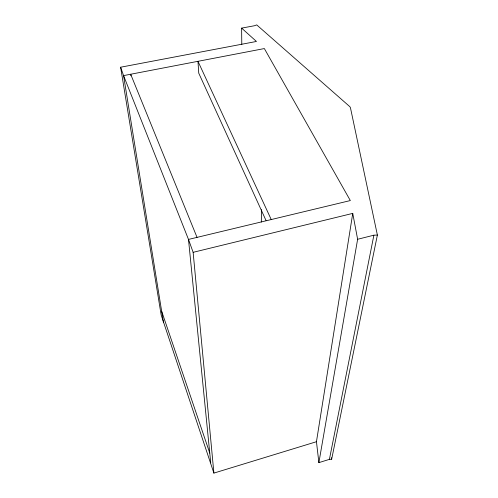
<?xml version="1.0" encoding="UTF-8"?>
<svg xmlns="http://www.w3.org/2000/svg" width="498" height="498" viewBox="0 0 498 498"><rect width="100%" height="100%" fill="white"/><g stroke="black" fill="none" stroke-linecap="round" stroke-linejoin="round"><path stroke-width="0.75" d="M261.307 222.052L261.525 209.614M316.454 441.72L352.746 213.387L193.137 252.324L213.891 473.1L316.454 441.72L318.882 462.636L329.415 459.349L331.656 459.237L377.384 235.05L350.418 107.612L349.814 106.653L256.719 24.9L254.466 25.74L241.623 28.118L241.791 44.428M318.882 462.636L357.626 239.277L352.746 213.387M329.415 459.349L373.886 235.187L377.384 235.05M357.626 239.277L373.886 235.187M213.891 473.1L161.165 315.004L120.616 67.218L256.445 41.459L241.623 28.118M271.236 219.556L197.974 61.316L198.746 73.15L266.025 220.521M197.04 237.372L130.681 74.239L130.918 75.777M193.137 252.324L188.493 239.426L123.572 75.609L120.616 67.218M161.651 311.194L209.764 453.093M163.512 322.716L123.572 75.609L264.345 48.567L350.331 200.563L188.493 239.426L210.735 462.847M331.463 457.699L331.656 459.237"/></g></svg>
